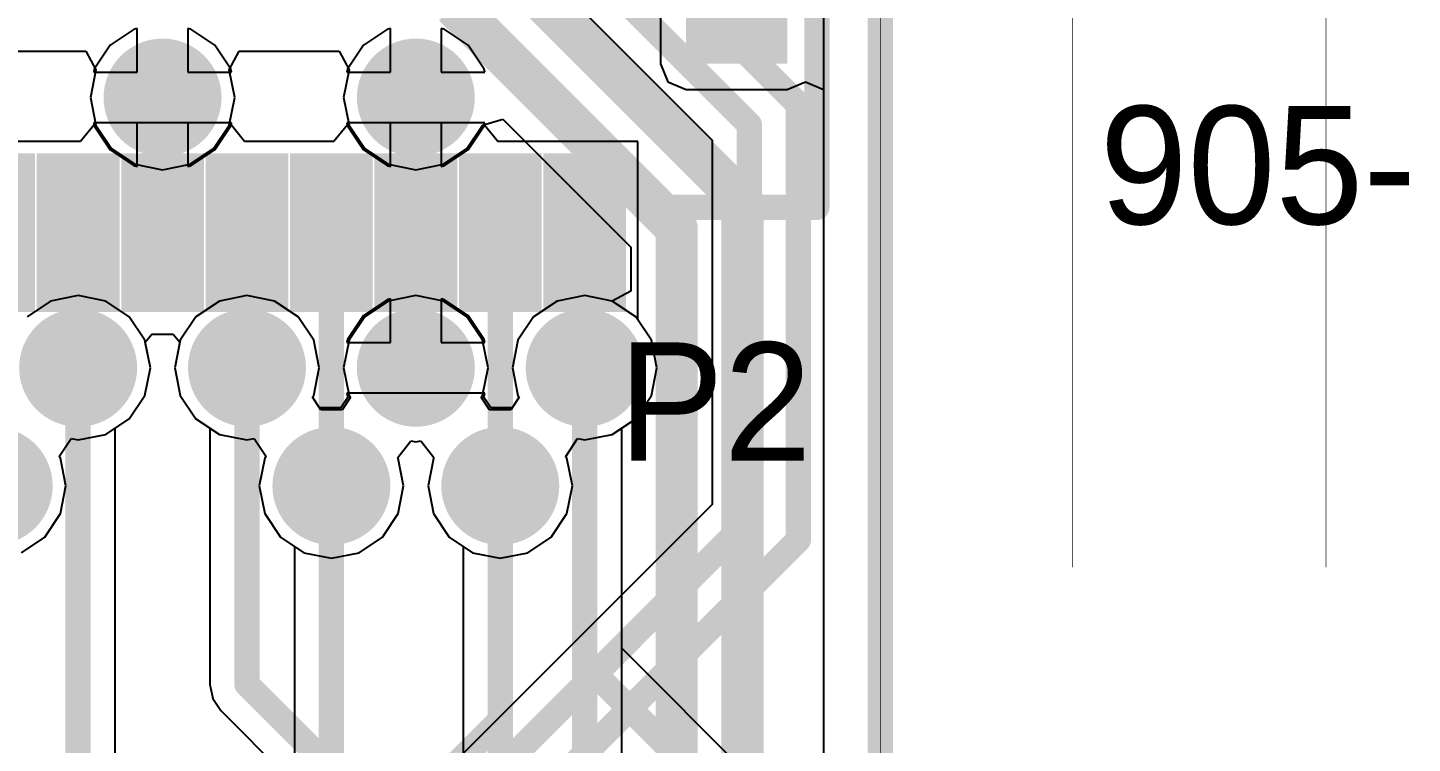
# Model space of a CAD drawing. Header units: millimetres. Extents: x 111 to 521, y 105 to 375.
# Drawn here: x 202.81 to 211.01, y 168.76 to 173 of the extents above; entities that cross this region are included whole.
import ezdxf

# ---------------------------------------------------------------- set-up
doc = ezdxf.new("R2010")
doc.units = ezdxf.units.MM
for name, color, linetype in [('BottomLayer', 5, 'Continuous'), ('BottomOverlay', 54, 'Continuous'), ('BottomSolder', 6, 'Continuous'), ('DrillDrawing', 1, 'Continuous'), ('KeepOutLayer', 6, 'Continuous'), ('MidLayer2', 76, 'Continuous'), ('MidLayer3', 90, 'Continuous'), ('MultiLayer', 9, 'Continuous'), ('TopLayer', 1, 'Continuous'), ('TopOverlay', 2, 'Continuous'), ('TopPaste', 8, 'Continuous'), ('TopSolder', 216, 'Continuous'), ('ViaHoleLayer', 16, 'Continuous')]:
    doc.layers.add(name, color=color, linetype=linetype)

msp = doc.modelspace()

# ---------------------------------------------------------------- linework, layer by layer
at = {"layer": 'BottomLayer'}
for p, q in [((207.5274, 175.5985), (207.5274, 168.5339)), ((203.4453, 172.9884), (203.3033, 172.8935)), ((203.4629, 172.9919), (203.4453, 172.9884)), ((203.4629, 172.7339), (203.4629, 172.9919)), ((203.7804, 172.9884), (203.7629, 172.9919)), ((203.7629, 172.9919), (203.7629, 172.7339)), ((203.9224, 172.8935), (203.7804, 172.9884)), ((204.9453, 172.9884), (204.8033, 172.8935)), ((204.9629, 172.9919), (204.9453, 172.9884)), ((204.9629, 172.7339), (204.9629, 172.9919)), ((205.2804, 172.9884), (205.2629, 172.9919)), ((205.2629, 172.9919), (205.2629, 172.7339)), ((205.4224, 172.8935), (205.2804, 172.9884)), ((203.3033, 172.8935), (203.2084, 172.7515)), ((204.0173, 172.7515), (203.9224, 172.8935)), ((204.8033, 172.8935), (204.7084, 172.7515)), ((205.5173, 172.7515), (205.4224, 172.8935)), ((203.2084, 172.7515), (203.2049, 172.7339)), ((203.2049, 172.7339), (203.4629, 172.7339)), ((203.7629, 172.7339), (204.0208, 172.7339)), ((204.0208, 172.7339), (204.0173, 172.7515)), ((204.7084, 172.7515), (204.7049, 172.7339)), ((204.7049, 172.7339), (204.9629, 172.7339)), ((205.2629, 172.7339), (205.5208, 172.7339)), ((205.5208, 172.7339), (205.5173, 172.7515)), ((203.4629, 172.4339), (203.2049, 172.4339)), ((203.2049, 172.4339), (203.2084, 172.4164)), ((203.2084, 172.4164), (203.3033, 172.2743)), ((203.4629, 172.1759), (203.4629, 172.4339)), ((204.0208, 172.4339), (203.7629, 172.4339)), ((203.7629, 172.4339), (203.7629, 172.1759)), ((203.9224, 172.2743), (204.0173, 172.4164)), ((204.0173, 172.4164), (204.0208, 172.4339)), ((204.9629, 172.4339), (204.7049, 172.4339)), ((204.7049, 172.4339), (204.7084, 172.4164)), ((204.7084, 172.4164), (204.8033, 172.2743)), ((204.9629, 172.1759), (204.9629, 172.4339)), ((205.5208, 172.4339), (205.2629, 172.4339)), ((205.2629, 172.4339), (205.2629, 172.1759)), ((205.4224, 172.2743), (205.5173, 172.4164)), ((205.5173, 172.4164), (205.5208, 172.4339)), ((203.3033, 172.2743), (203.4453, 172.1794)), ((203.7804, 172.1794), (203.9224, 172.2743)), ((204.8033, 172.2743), (204.9453, 172.1794)), ((205.2804, 172.1794), (205.4224, 172.2743)), ((203.4453, 172.1794), (203.4629, 172.1759)), ((203.7629, 172.1759), (203.7804, 172.1794)), ((204.9453, 172.1794), (204.9629, 172.1759)), ((205.2629, 172.1759), (205.2804, 172.1794)), ((203.1129, 171.4115), (202.9492, 171.379)), ((203.2765, 171.379), (203.1129, 171.4115)), ((204.1129, 171.4115), (203.9492, 171.379)), ((204.2765, 171.379), (204.1129, 171.4115)), ((204.9453, 171.3884), (204.8033, 171.2935)), ((204.9629, 171.3919), (204.9453, 171.3884)), ((204.9629, 171.1339), (204.9629, 171.3919)), ((205.2804, 171.3884), (205.2629, 171.3919)), ((205.2629, 171.3919), (205.2629, 171.1339)), ((205.4225, 171.2935), (205.2804, 171.3884)), ((206.1129, 171.4115), (205.9492, 171.379)), ((206.2765, 171.379), (206.1129, 171.4115)), ((202.9492, 171.379), (202.8105, 171.2863)), ((203.4153, 171.2863), (203.2765, 171.379)), ((203.9492, 171.379), (203.8105, 171.2863)), ((204.4153, 171.2863), (204.2765, 171.379)), ((205.9492, 171.379), (205.8105, 171.2863)), ((206.4153, 171.2863), (206.2765, 171.379)), ((203.508, 171.1476), (203.4153, 171.2863)), ((203.8105, 171.2863), (203.7178, 171.1476)), ((204.508, 171.1476), (204.4153, 171.2863)), ((204.8033, 171.2935), (204.7084, 171.1515)), ((205.5174, 171.1515), (205.4225, 171.2935)), ((205.8105, 171.2863), (205.7178, 171.1476)), ((206.5079, 171.1476), (206.4153, 171.2863)), ((203.5405, 170.9839), (203.508, 171.1476)), ((203.7178, 171.1476), (203.6853, 170.9839)), ((204.5405, 170.9839), (204.508, 171.1476)), ((204.7084, 171.1515), (204.7049, 171.1339)), ((205.5209, 171.1339), (205.5174, 171.1515)), ((205.7178, 171.1476), (205.6853, 170.9839)), ((206.5405, 170.9839), (206.5079, 171.1476)), ((204.7049, 171.1339), (204.9629, 171.1339)), ((205.2629, 171.1339), (205.5209, 171.1339)), ((203.508, 170.8203), (203.5405, 170.9839)), ((203.6853, 170.9839), (203.7178, 170.8203)), ((204.508, 170.8203), (204.5405, 170.9839)), ((205.6853, 170.9839), (205.7178, 170.8203)), ((206.5079, 170.8203), (206.5405, 170.9839)), ((203.4153, 170.6815), (203.508, 170.8203)), ((203.7178, 170.8203), (203.8105, 170.6815)), ((204.5003, 170.8088), (204.508, 170.8203)), ((204.7116, 170.8115), (204.6685, 170.747)), ((205.5209, 170.8339), (204.7049, 170.8339)), ((204.7049, 170.8339), (204.7084, 170.8164)), ((204.7084, 170.8164), (204.7116, 170.8115)), ((205.5141, 170.8115), (205.5174, 170.8164)), ((205.5572, 170.747), (205.5141, 170.8115)), ((205.5174, 170.8164), (205.5209, 170.8339)), ((205.7178, 170.8203), (205.7255, 170.8088)), ((206.4153, 170.6815), (206.5079, 170.8203)), ((204.5415, 170.747), (204.5003, 170.8088)), ((204.6685, 170.747), (204.5415, 170.747)), ((205.6842, 170.747), (205.5572, 170.747)), ((205.7255, 170.8088), (205.6842, 170.747)), ((203.2765, 170.5888), (203.4153, 170.6815)), ((203.8105, 170.6815), (203.9492, 170.5888)), ((206.3321, 170.626), (206.4153, 170.6815)), ((203.0003, 170.4591), (203.0708, 170.5647)), ((203.0708, 170.5647), (203.1129, 170.5563)), ((203.1129, 170.5563), (203.2765, 170.5888)), ((203.9492, 170.5888), (204.1129, 170.5563)), ((204.1129, 170.5563), (204.155, 170.5647)), ((204.155, 170.5647), (204.2255, 170.4591)), ((206.3321, 168.6238), (206.3321, 170.626)), ((203.008, 170.4476), (203.0003, 170.4591)), ((203.0405, 170.2839), (203.008, 170.4476)), ((204.2178, 170.4476), (204.1853, 170.2839)), ((204.2255, 170.4591), (204.2178, 170.4476)), ((203.008, 170.1203), (203.0405, 170.2839)), ((204.1853, 170.2839), (204.2178, 170.1203)), ((202.9153, 169.9815), (203.008, 170.1203)), ((204.2178, 170.1203), (204.3105, 169.9815)), ((202.7765, 169.8888), (202.9153, 169.9815)), ((204.3105, 169.9815), (204.3937, 169.926)), ((204.3937, 169.926), (204.3937, 168.2565))]:
    msp.add_line(p, q, dxfattribs=at)
for points, const_width in [([(203.4732, 172.5839, 1), (203.7526, 172.5839, 1)], 0.2794), ([(204.9732, 172.5839, 1), (205.2526, 172.5839, 1)], 0.2794), ([(202.9732, 170.9839, 1), (203.2526, 170.9839, 1)], 0.2794), ([(203.9732, 170.9839, 1), (204.2526, 170.9839, 1)], 0.2794), ([(204.9732, 170.9839, 1), (205.2526, 170.9839, 1)], 0.2794), ([(205.9732, 170.9839, 1), (206.2526, 170.9839, 1)], 0.2794), ([(206.0754, 170.9839, 1), (206.1504, 170.9839, 1)], 0.075), ([(202.4732, 170.2839, 1), (202.7526, 170.2839, 1)], 0.2794), ([(204.4732, 170.2839, 1), (204.7526, 170.2839, 1)], 0.2794), ([(205.4732, 170.2839, 1), (205.7526, 170.2839, 1)], 0.2794), ([(204.5754, 170.2839, 1), (204.6504, 170.2839, 1)], 0.075), ([(205.5754, 170.2839, 1), (205.6504, 170.2839, 1)], 0.075), ([(205.5754, 168.8964, 1), (205.6504, 168.8964, 1)], 0.075), ([(205.5754, 168.8964, 1), (205.6504, 168.8964, 1)], 0.075)]:
    msp.add_lwpolyline(points, format="xyb", close=True, dxfattribs=dict(at, const_width=const_width))
at = {"layer": 'BottomLayer', "const_width": 0.15}
for points in [[(206.1129, 168.6238), (206.1129, 170.9839)], [(204.6129, 167.9339), (204.6129, 170.2839)], [(205.6129, 168.8964), (205.6129, 170.2839)], [(205.2379, 168.5214), (205.6129, 168.8964)]]:
    msp.add_lwpolyline(points, dxfattribs=at)
at = {"layer": 'BottomSolder', "const_width": 0.3494}
for points in [[(203.4382, 172.5839, 1), (203.7876, 172.5839, 1)], [(204.9382, 172.5839, 1), (205.2876, 172.5839, 1)], [(202.9382, 170.9839, 1), (203.2876, 170.9839, 1)], [(203.9382, 170.9839, 1), (204.2876, 170.9839, 1)], [(204.9382, 170.9839, 1), (205.2876, 170.9839, 1)], [(205.9382, 170.9839, 1), (206.2876, 170.9839, 1)], [(202.4382, 170.2839, 1), (202.7876, 170.2839, 1)], [(204.4382, 170.2839, 1), (204.7876, 170.2839, 1)], [(205.4382, 170.2839, 1), (205.7876, 170.2839, 1)]]:
    msp.add_lwpolyline(points, format="xyb", close=True, dxfattribs=at)
at = {"layer": 'DrillDrawing', "const_width": 0.0038}
for points in [[(210.5029, 169.8039), (210.5029, 196.9055)], [(209.0029, 169.8039), (209.0029, 190.3481)], [(207.8629, 168.5339), (207.8629, 175.9339)]]:
    msp.add_lwpolyline(points, dxfattribs=at)
at = {"layer": 'DrillDrawing'}
for points, const_width in [([(203.5367, 172.5839, 1), (203.6891, 172.5839, 1)], 0.1524), ([(205.0367, 172.5839, 1), (205.1891, 172.5839, 1)], 0.1524), ([(203.0367, 170.9839, 1), (203.1891, 170.9839, 1)], 0.1524), ([(204.0367, 170.9839, 1), (204.1891, 170.9839, 1)], 0.1524), ([(205.0367, 170.9839, 1), (205.1891, 170.9839, 1)], 0.1524), ([(206.0367, 170.9839, 1), (206.1891, 170.9839, 1)], 0.1524), ([(204.5367, 170.2839, 1), (204.6891, 170.2839, 1)], 0.1524), ([(205.5367, 170.2839, 1), (205.6891, 170.2839, 1)], 0.1524), ([(209.0019, 169.8039, 1), (209.0038, 169.8039, 1)], 0.0019), ([(210.5019, 169.8039, 1), (210.5038, 169.8039, 1)], 0.0019)]:
    msp.add_lwpolyline(points, format="xyb", close=True, dxfattribs=dict(at, const_width=const_width))
at = {"layer": 'KeepOutLayer', "const_width": 0.15}
msp.add_lwpolyline([(207.8629, 168.5339), (207.8629, 175.9339)], dxfattribs=at)
at = {"layer": 'MidLayer2'}
for p, q in [((204.8471, 174.354), (206.8687, 172.3324)), ((203.4453, 172.9884), (203.3033, 172.8935)), ((203.4629, 172.9919), (203.4453, 172.9884)), ((203.4629, 172.7339), (203.4629, 172.9919)), ((203.7804, 172.9884), (203.7629, 172.9919)), ((203.7629, 172.9919), (203.7629, 172.7339)), ((203.9224, 172.8935), (203.7804, 172.9884)), ((204.9453, 172.9884), (204.8033, 172.8935)), ((204.9629, 172.9919), (204.9453, 172.9884)), ((204.9629, 172.7339), (204.9629, 172.9919)), ((205.2804, 172.9884), (205.2629, 172.9919)), ((205.2629, 172.9919), (205.2629, 172.7339)), ((205.4224, 172.8935), (205.2804, 172.9884)), ((203.3033, 172.8935), (203.2084, 172.7515)), ((204.0173, 172.7515), (203.9224, 172.8935)), ((204.8033, 172.8935), (204.7084, 172.7515)), ((205.5173, 172.7515), (205.4224, 172.8935)), ((203.2084, 172.7515), (203.2049, 172.7339)), ((203.2049, 172.7339), (203.4629, 172.7339)), ((203.7629, 172.7339), (204.0208, 172.7339)), ((204.0208, 172.7339), (204.0173, 172.7515)), ((204.7084, 172.7515), (204.7049, 172.7339)), ((204.7049, 172.7339), (204.9629, 172.7339)), ((205.2629, 172.7339), (205.5208, 172.7339)), ((205.5208, 172.7339), (205.5173, 172.7515)), ((203.4629, 172.4339), (203.2049, 172.4339)), ((203.2049, 172.4339), (203.2084, 172.4164)), ((203.2084, 172.4164), (203.3033, 172.2743)), ((203.4629, 172.1759), (203.4629, 172.4339)), ((204.0208, 172.4339), (203.7629, 172.4339)), ((203.7629, 172.4339), (203.7629, 172.1759)), ((203.9224, 172.2743), (204.0173, 172.4164)), ((204.0173, 172.4164), (204.0208, 172.4339)), ((204.9629, 172.4339), (204.7049, 172.4339)), ((204.7049, 172.4339), (204.7084, 172.4164)), ((204.7084, 172.4164), (204.8033, 172.2743)), ((204.9629, 172.1759), (204.9629, 172.4339)), ((205.5208, 172.4339), (205.2629, 172.4339)), ((205.2629, 172.4339), (205.2629, 172.1759)), ((205.4224, 172.2743), (205.5173, 172.4164)), ((205.5173, 172.4164), (205.5208, 172.4339)), ((206.8687, 172.3324), (206.8687, 170.1747)), ((203.3033, 172.2743), (203.4453, 172.1794)), ((203.7804, 172.1794), (203.9224, 172.2743)), ((204.8033, 172.2743), (204.9453, 172.1794)), ((205.2804, 172.1794), (205.4224, 172.2743)), ((203.4453, 172.1794), (203.4629, 172.1759)), ((203.7629, 172.1759), (203.7804, 172.1794)), ((204.9453, 172.1794), (204.9629, 172.1759)), ((205.2629, 172.1759), (205.2804, 172.1794)), ((203.1129, 171.4115), (202.9492, 171.379)), ((203.2765, 171.379), (203.1129, 171.4115)), ((204.1129, 171.4115), (203.9492, 171.379)), ((204.2765, 171.379), (204.1129, 171.4115)), ((204.9453, 171.3884), (204.8033, 171.2935)), ((204.9629, 171.3919), (204.9453, 171.3884)), ((204.9629, 171.1339), (204.9629, 171.3919)), ((205.2804, 171.3884), (205.2629, 171.3919)), ((205.2629, 171.3919), (205.2629, 171.1339)), ((205.4225, 171.2935), (205.2804, 171.3884)), ((206.1129, 171.4115), (205.9492, 171.379)), ((206.2765, 171.379), (206.1129, 171.4115)), ((202.9492, 171.379), (202.8105, 171.2863)), ((203.4153, 171.2863), (203.2765, 171.379)), ((203.9492, 171.379), (203.8105, 171.2863)), ((204.4153, 171.2863), (204.2765, 171.379)), ((205.9492, 171.379), (205.8105, 171.2863)), ((206.4153, 171.2863), (206.2765, 171.379)), ((203.508, 171.1476), (203.4153, 171.2863)), ((203.8105, 171.2863), (203.7178, 171.1476)), ((204.508, 171.1476), (204.4153, 171.2863)), ((204.8033, 171.2935), (204.7084, 171.1515)), ((205.5174, 171.1515), (205.4225, 171.2935)), ((205.8105, 171.2863), (205.7178, 171.1476)), ((206.5079, 171.1476), (206.4153, 171.2863)), ((203.5405, 170.9839), (203.508, 171.1476)), ((203.7178, 171.1476), (203.6853, 170.9839)), ((204.5405, 170.9839), (204.508, 171.1476)), ((204.7084, 171.1515), (204.7049, 171.1339)), ((205.5209, 171.1339), (205.5174, 171.1515)), ((205.7178, 171.1476), (205.6853, 170.9839)), ((206.5405, 170.9839), (206.5079, 171.1476)), ((204.7049, 171.1339), (204.9629, 171.1339)), ((205.2629, 171.1339), (205.5209, 171.1339)), ((203.508, 170.8203), (203.5405, 170.9839)), ((203.6853, 170.9839), (203.7178, 170.8203)), ((204.508, 170.8203), (204.5405, 170.9839)), ((205.6853, 170.9839), (205.7178, 170.8203)), ((206.5079, 170.8203), (206.5405, 170.9839)), ((203.4153, 170.6815), (203.508, 170.8203)), ((203.7178, 170.8203), (203.8105, 170.6815)), ((204.5003, 170.8088), (204.508, 170.8203)), ((204.7116, 170.8115), (204.6685, 170.747)), ((205.5209, 170.8339), (204.7049, 170.8339)), ((204.7049, 170.8339), (204.7084, 170.8164)), ((204.7084, 170.8164), (204.7116, 170.8115)), ((205.5141, 170.8115), (205.5174, 170.8164)), ((205.5572, 170.747), (205.5141, 170.8115)), ((205.5174, 170.8164), (205.5209, 170.8339)), ((205.7178, 170.8203), (205.7255, 170.8088)), ((206.4153, 170.6815), (206.5079, 170.8203)), ((204.5415, 170.747), (204.5003, 170.8088)), ((204.6685, 170.747), (204.5415, 170.747)), ((205.6842, 170.747), (205.5572, 170.747)), ((205.7255, 170.8088), (205.6842, 170.747)), ((203.2765, 170.5888), (203.4153, 170.6815)), ((203.8105, 170.6815), (203.9492, 170.5888)), ((206.2765, 170.5888), (206.4153, 170.6815)), ((203.0003, 170.4591), (203.0708, 170.5647)), ((203.0708, 170.5647), (203.1129, 170.5563)), ((203.1129, 170.5563), (203.2765, 170.5888)), ((203.9492, 170.5888), (204.1129, 170.5563)), ((204.1129, 170.5563), (204.155, 170.5647)), ((204.155, 170.5647), (204.2255, 170.4591)), ((206.0003, 170.4591), (206.0708, 170.5647)), ((206.0708, 170.5647), (206.1129, 170.5563)), ((206.1129, 170.5563), (206.2765, 170.5888)), ((205.006, 170.4517), (205.0841, 170.5518)), ((205.0841, 170.5518), (205.1129, 170.5461)), ((205.1129, 170.5461), (205.1417, 170.5518)), ((205.1417, 170.5518), (205.2198, 170.4517)), ((203.008, 170.4476), (203.0003, 170.4591)), ((203.0405, 170.2839), (203.008, 170.4476)), ((204.2178, 170.4476), (204.1853, 170.2839)), ((204.2255, 170.4591), (204.2178, 170.4476)), ((205.0079, 170.4476), (205.006, 170.4517)), ((205.008, 170.4475), (205.0079, 170.4476)), ((205.0405, 170.2839), (205.0079, 170.4475)), ((205.0079, 170.4475), (205.008, 170.4475)), ((205.2178, 170.4475), (205.1853, 170.2839)), ((205.2198, 170.4517), (205.2178, 170.4476)), ((205.2178, 170.4476), (205.2178, 170.4475)), ((205.2178, 170.4475), (205.2178, 170.4475)), ((206.0079, 170.4476), (206.0003, 170.4591)), ((206.0405, 170.2839), (206.0079, 170.4476)), ((203.008, 170.1203), (203.0405, 170.2839)), ((204.1853, 170.2839), (204.2178, 170.1203)), ((205.0079, 170.1203), (205.0405, 170.2839)), ((205.1853, 170.2839), (205.2178, 170.1203)), ((206.0079, 170.1203), (206.0405, 170.2839)), ((206.8687, 170.1747), (205.3717, 168.6777)), ((202.9153, 169.9815), (203.008, 170.1203)), ((204.2178, 170.1203), (204.3105, 169.9815)), ((204.9153, 169.9815), (205.0079, 170.1203)), ((205.2178, 170.1203), (205.3105, 169.9815)), ((205.9153, 169.9815), (206.0079, 170.1203)), ((202.7765, 169.8888), (202.9153, 169.9815)), ((204.3105, 169.9815), (204.4492, 169.8888)), ((204.7765, 169.8888), (204.9153, 169.9815)), ((205.3105, 169.9815), (205.4492, 169.8888)), ((205.7765, 169.8888), (205.9153, 169.9815)), ((204.4492, 169.8888), (204.6129, 169.8563)), ((204.6129, 169.8563), (204.7765, 169.8888)), ((205.4492, 169.8888), (205.6129, 169.8563)), ((205.6129, 169.8563), (205.7765, 169.8888))]:
    msp.add_line(p, q, dxfattribs=at)
at = {"layer": 'MidLayer2', "const_width": 0.15}
for points in [[(205.058, 174.8632), (207.3779, 172.5433)], [(204.9379, 174.5732), (207.0879, 172.4232)], [(207.3779, 169.9638), (207.3779, 172.5433)], [(207.0879, 170.0839), (207.0879, 172.4232)], [(205.5267, 168.5227), (207.0879, 170.0839)], [(205.8167, 168.4026), (207.3779, 169.9638)]]:
    msp.add_lwpolyline(points, dxfattribs=at)
at = {"layer": 'MidLayer2'}
for points, const_width in [([(203.4732, 172.5839, 1), (203.7526, 172.5839, 1)], 0.2794), ([(204.9732, 172.5839, 1), (205.2526, 172.5839, 1)], 0.2794), ([(207.3404, 172.5433, 1), (207.4154, 172.5433, 1)], 0.075), ([(207.3404, 172.5433, 1), (207.4154, 172.5433, 1)], 0.075), ([(207.0504, 172.4232, 1), (207.1254, 172.4232, 1)], 0.075), ([(207.0504, 172.4232, 1), (207.1254, 172.4232, 1)], 0.075), ([(202.9732, 170.9839, 1), (203.2526, 170.9839, 1)], 0.2794), ([(203.9732, 170.9839, 1), (204.2526, 170.9839, 1)], 0.2794), ([(204.9732, 170.9839, 1), (205.2526, 170.9839, 1)], 0.2794), ([(205.9732, 170.9839, 1), (206.2526, 170.9839, 1)], 0.2794), ([(202.4732, 170.2839, 1), (202.7526, 170.2839, 1)], 0.2794), ([(204.4732, 170.2839, 1), (204.7526, 170.2839, 1)], 0.2794), ([(205.4732, 170.2839, 1), (205.7526, 170.2839, 1)], 0.2794), ([(207.0504, 170.0839, 1), (207.1254, 170.0839, 1)], 0.075), ([(207.0504, 170.0839, 1), (207.1254, 170.0839, 1)], 0.075), ([(207.3404, 169.9638, 1), (207.4154, 169.9638, 1)], 0.075), ([(207.3404, 169.9638, 1), (207.4154, 169.9638, 1)], 0.075)]:
    msp.add_lwpolyline(points, format="xyb", close=True, dxfattribs=dict(at, const_width=const_width))
at = {"layer": 'MidLayer3'}
for p, q in [((199.067, 172.8581), (203.1587, 172.8581)), ((203.1587, 172.8581), (203.2178, 172.7475)), ((204.0079, 172.7475), (204.067, 172.8581)), ((204.067, 172.8581), (204.6587, 172.8581)), ((204.6587, 172.8581), (204.7178, 172.7475)), ((203.2178, 172.7475), (203.1852, 172.5839)), ((204.0405, 172.5839), (204.0079, 172.7475)), ((204.7178, 172.7475), (204.6852, 172.5839)), ((203.1852, 172.5839), (203.2178, 172.4203)), ((204.0079, 172.4203), (204.0405, 172.5839)), ((204.6852, 172.5839), (204.7178, 172.4203)), ((205.5079, 172.4203), (205.6279, 172.4567)), ((205.6279, 172.4567), (206.3871, 171.6975)), ((203.2178, 172.4203), (203.3105, 172.2815)), ((203.9152, 172.2815), (204.0079, 172.4203)), ((204.7178, 172.4203), (204.8105, 172.2815)), ((205.4152, 172.2815), (205.5079, 172.4203)), ((203.3105, 172.2815), (203.4492, 172.1888)), ((203.7765, 172.1888), (203.9152, 172.2815)), ((204.8105, 172.2815), (204.9492, 172.1888)), ((205.2765, 172.1888), (205.4152, 172.2815)), ((203.4492, 172.1888), (203.6129, 172.1563)), ((203.6129, 172.1563), (203.7765, 172.1888)), ((204.9492, 172.1888), (205.1129, 172.1563)), ((205.1129, 172.1563), (205.2765, 172.1888)), ((206.3871, 171.6975), (206.3871, 171.4381)), ((203.1129, 171.4115), (202.9492, 171.379)), ((203.2765, 171.379), (203.1129, 171.4115)), ((204.1129, 171.4115), (203.9492, 171.379)), ((204.2765, 171.379), (204.1129, 171.4115)), ((205.1129, 171.4115), (204.9492, 171.379)), ((205.2765, 171.379), (205.1129, 171.4115)), ((206.1129, 171.4115), (205.9492, 171.379)), ((206.2765, 171.379), (206.1129, 171.4115)), ((206.3871, 171.4381), (206.2765, 171.379)), ((202.9492, 171.379), (202.8105, 171.2863)), ((203.4153, 171.2863), (203.2765, 171.379)), ((203.9492, 171.379), (203.8105, 171.2863)), ((204.4153, 171.2863), (204.2765, 171.379)), ((204.9492, 171.379), (204.8105, 171.2863)), ((205.4153, 171.2863), (205.2765, 171.379)), ((205.9492, 171.379), (205.8105, 171.2863)), ((203.508, 171.1476), (203.4153, 171.2863)), ((203.8105, 171.2863), (203.7178, 171.1476)), ((204.508, 171.1476), (204.4153, 171.2863)), ((204.8105, 171.2863), (204.7178, 171.1476)), ((205.5079, 171.1476), (205.4153, 171.2863)), ((205.8105, 171.2863), (205.7178, 171.1476)), ((203.5405, 170.9839), (203.508, 171.1476)), ((203.7178, 171.1476), (203.6853, 170.9839)), ((204.5405, 170.9839), (204.508, 171.1476)), ((204.7178, 171.1476), (204.6853, 170.9839)), ((205.5405, 170.9839), (205.5079, 171.1476)), ((205.7178, 171.1476), (205.6853, 170.9839)), ((203.508, 170.8203), (203.5405, 170.9839)), ((203.6853, 170.9839), (203.7178, 170.8203)), ((204.508, 170.8203), (204.5405, 170.9839)), ((204.6853, 170.9839), (204.7178, 170.8203)), ((205.5079, 170.8203), (205.5405, 170.9839)), ((205.6853, 170.9839), (205.7178, 170.8203)), ((203.4153, 170.6815), (203.508, 170.8203)), ((203.7178, 170.8203), (203.8105, 170.6815)), ((204.5003, 170.8088), (204.508, 170.8203)), ((204.7178, 170.8203), (204.7255, 170.8088)), ((205.5003, 170.8088), (205.5079, 170.8203)), ((205.7178, 170.8203), (205.7255, 170.8088)), ((204.5494, 170.7352), (204.5003, 170.8088)), ((204.6764, 170.7352), (204.5494, 170.7352)), ((204.7255, 170.8088), (204.6764, 170.7352)), ((205.5494, 170.7352), (205.5003, 170.8088)), ((205.6764, 170.7352), (205.5494, 170.7352)), ((205.7255, 170.8088), (205.6764, 170.7352)), ((203.2765, 170.5888), (203.4153, 170.6815)), ((203.8105, 170.6815), (203.8937, 170.626)), ((203.0003, 170.4591), (203.0708, 170.5647)), ((203.0708, 170.5647), (203.1129, 170.5563)), ((203.1129, 170.5563), (203.2765, 170.5888)), ((203.8937, 170.626), (203.8937, 169.1089)), ((203.008, 170.4476), (203.0003, 170.4591)), ((203.0405, 170.2839), (203.008, 170.4476)), ((203.008, 170.1203), (203.0405, 170.2839)), ((202.9153, 169.9815), (203.008, 170.1203)), ((202.7765, 169.8888), (202.9153, 169.9815)), ((203.8937, 169.1089), (203.9104, 169.025)), ((203.9104, 169.025), (203.9579, 168.9539)), ((203.9579, 168.9539), (204.4956, 168.4162))]:
    msp.add_line(p, q, dxfattribs=at)
for points, const_width in [([(205.4999, 173.5183), (207.0473, 171.9709)], 0.25), ([(205.3384, 173.1283), (206.6573, 171.8094)], 0.25), ([(207.0473, 167.9955), (207.0473, 171.9709)], 0.25), ([(206.6573, 168.5106), (206.6573, 171.8094)], 0.25), ([(204.1129, 169.1089), (204.1129, 170.9839)], 0.15), ([(204.1129, 169.1089), (206.0879, 167.1339)], 0.15)]:
    msp.add_lwpolyline(points, dxfattribs=dict(at, const_width=const_width))
for points, const_width in [([(203.4732, 172.5839, 1), (203.7526, 172.5839, 1)], 0.2794), ([(204.9732, 172.5839, 1), (205.2526, 172.5839, 1)], 0.2794), ([(206.9848, 171.9709, 1), (207.1098, 171.9709, 1)], 0.125), ([(206.9848, 171.9709, 1), (207.1098, 171.9709, 1)], 0.125), ([(206.5948, 171.8094, 1), (206.7198, 171.8094, 1)], 0.125), ([(206.5948, 171.8094, 1), (206.7198, 171.8094, 1)], 0.125), ([(202.9732, 170.9839, 1), (203.2526, 170.9839, 1)], 0.2794), ([(203.9732, 170.9839, 1), (204.2526, 170.9839, 1)], 0.2794), ([(204.9732, 170.9839, 1), (205.2526, 170.9839, 1)], 0.2794), ([(205.9732, 170.9839, 1), (206.2526, 170.9839, 1)], 0.2794), ([(204.0754, 170.9839, 1), (204.1504, 170.9839, 1)], 0.075), ([(202.4732, 170.2839, 1), (202.7526, 170.2839, 1)], 0.2794), ([(204.4732, 170.2839, 1), (204.7526, 170.2839, 1)], 0.2794), ([(205.4732, 170.2839, 1), (205.7526, 170.2839, 1)], 0.2794), ([(204.0754, 169.1089, 1), (204.1504, 169.1089, 1)], 0.075), ([(204.0754, 169.1089, 1), (204.1504, 169.1089, 1)], 0.075)]:
    msp.add_lwpolyline(points, format="xyb", close=True, dxfattribs=dict(at, const_width=const_width))
at = {"layer": 'MultiLayer', "const_width": 0.2794}
for points in [[(203.4732, 172.5839, 1), (203.7526, 172.5839, 1)], [(204.9732, 172.5839, 1), (205.2526, 172.5839, 1)], [(202.9732, 170.9839, 1), (203.2526, 170.9839, 1)], [(203.9732, 170.9839, 1), (204.2526, 170.9839, 1)], [(204.9732, 170.9839, 1), (205.2526, 170.9839, 1)], [(205.9732, 170.9839, 1), (206.2526, 170.9839, 1)], [(202.4732, 170.2839, 1), (202.7526, 170.2839, 1)], [(204.4732, 170.2839, 1), (204.7526, 170.2839, 1)], [(205.4732, 170.2839, 1), (205.7526, 170.2839, 1)]]:
    msp.add_lwpolyline(points, format="xyb", close=True, dxfattribs=at)
at = {"layer": 'TopLayer'}
for p, q in [((206.5613, 175.3839), (206.5613, 172.7839)), ((203.4453, 172.9884), (203.3033, 172.8935)), ((203.4629, 172.9919), (203.4453, 172.9884)), ((203.4629, 172.7339), (203.4629, 172.9919)), ((203.7804, 172.9884), (203.7629, 172.9919)), ((203.7629, 172.9919), (203.7629, 172.7339)), ((203.9224, 172.8935), (203.7804, 172.9884)), ((204.9453, 172.9884), (204.8033, 172.8935)), ((204.9629, 172.9919), (204.9453, 172.9884)), ((204.9629, 172.7339), (204.9629, 172.9919)), ((205.2804, 172.9884), (205.2629, 172.9919)), ((205.2629, 172.9919), (205.2629, 172.7339)), ((205.4224, 172.8935), (205.2804, 172.9884)), ((203.3033, 172.8935), (203.2084, 172.7515)), ((204.0173, 172.7515), (203.9224, 172.8935)), ((204.8033, 172.8935), (204.7084, 172.7515)), ((205.5173, 172.7515), (205.4224, 172.8935)), ((206.5613, 172.7839), (206.6057, 172.6767)), ((203.2084, 172.7515), (203.2049, 172.7339)), ((203.2049, 172.7339), (203.4629, 172.7339)), ((203.7629, 172.7339), (204.0208, 172.7339)), ((204.0208, 172.7339), (204.0173, 172.7515)), ((204.7084, 172.7515), (204.7049, 172.7339)), ((204.7049, 172.7339), (204.9629, 172.7339)), ((205.2629, 172.7339), (205.5208, 172.7339)), ((205.5208, 172.7339), (205.5173, 172.7515)), ((206.6057, 172.6767), (206.7129, 172.6323)), ((206.7129, 172.6323), (207.3129, 172.6323)), ((207.3129, 172.6323), (207.42, 172.6767)), ((207.42, 172.6767), (207.5274, 172.6322)), ((207.5274, 172.6322), (207.5274, 168.5339)), ((203.2072, 172.4221), (203.1267, 172.3239)), ((204.0208, 172.4339), (203.2049, 172.4339)), ((203.2049, 172.4339), (203.2072, 172.4221)), ((204.0185, 172.4221), (204.0208, 172.4339)), ((204.0991, 172.3239), (204.0185, 172.4221)), ((204.7072, 172.4221), (204.6267, 172.3239)), ((205.5208, 172.4339), (204.7049, 172.4339)), ((204.7049, 172.4339), (204.7072, 172.4221)), ((205.5185, 172.4221), (205.5208, 172.4339)), ((205.5991, 172.3239), (205.5185, 172.4221)), ((203.1267, 172.3239), (199.0991, 172.3239)), ((204.6267, 172.3239), (204.0991, 172.3239)), ((206.4279, 172.3239), (205.5991, 172.3239)), ((206.4279, 171.2674), (206.4279, 172.3239)), ((206.5079, 171.1476), (206.4279, 171.2674)), ((203.5103, 171.1357), (203.5494, 171.1834)), ((203.5494, 171.1834), (203.6764, 171.1834)), ((203.6764, 171.1834), (203.7155, 171.1357)), ((206.5405, 170.9839), (206.5079, 171.1476)), ((203.5405, 170.9839), (203.5103, 171.1357)), ((203.7155, 171.1357), (203.6853, 170.9839)), ((203.508, 170.8203), (203.5405, 170.9839)), ((203.6853, 170.9839), (203.7178, 170.8203)), ((206.5079, 170.8203), (206.5405, 170.9839)), ((203.4153, 170.6815), (203.508, 170.8203)), ((203.7178, 170.8203), (203.8105, 170.6815)), ((206.4153, 170.6815), (206.5079, 170.8203)), ((203.3321, 170.626), (203.4153, 170.6815)), ((203.8105, 170.6815), (203.9492, 170.5888)), ((206.3321, 170.626), (206.4153, 170.6815)), ((203.3321, 166.4747), (203.3321, 170.626)), ((203.9492, 170.5888), (204.1129, 170.5563)), ((204.1129, 170.5563), (204.155, 170.5647)), ((204.155, 170.5647), (204.2255, 170.4591)), ((206.3321, 169.3227), (206.3321, 170.626)), ((205.006, 170.4517), (205.0841, 170.5518)), ((205.0841, 170.5518), (205.1129, 170.5461)), ((205.1129, 170.5461), (205.1417, 170.5518)), ((205.1417, 170.5518), (205.2198, 170.4517)), ((204.2178, 170.4476), (204.1853, 170.2839)), ((204.2255, 170.4591), (204.2178, 170.4476)), ((205.0079, 170.4476), (205.006, 170.4517)), ((205.008, 170.4475), (205.0079, 170.4476)), ((205.0405, 170.2839), (205.0079, 170.4475)), ((205.0079, 170.4475), (205.008, 170.4475)), ((205.2178, 170.4475), (205.1853, 170.2839)), ((205.2198, 170.4517), (205.2178, 170.4476)), ((205.2178, 170.4476), (205.2178, 170.4475)), ((205.2178, 170.4475), (205.2178, 170.4475)), ((204.1853, 170.2839), (204.2178, 170.1203)), ((205.0079, 170.1203), (205.0405, 170.2839)), ((205.1853, 170.2839), (205.2178, 170.1203)), ((204.2178, 170.1203), (204.3105, 169.9815)), ((204.9153, 169.9815), (205.0079, 170.1203)), ((205.2178, 170.1203), (205.3105, 169.9815)), ((204.3105, 169.9815), (204.4492, 169.8888)), ((204.7765, 169.8888), (204.9153, 169.9815)), ((205.3105, 169.9815), (205.3937, 169.926)), ((205.3937, 169.926), (205.3937, 168.1463)), ((204.4492, 169.8888), (204.6129, 169.8563)), ((204.6129, 169.8563), (204.7765, 169.8888)), ((209.1517, 166.5031), (206.3321, 169.3227))]:
    msp.add_line(p, q, dxfattribs=at)
for points, const_width in [([(203.4732, 172.5839, 1), (203.7526, 172.5839, 1)], 0.2794), ([(204.9732, 172.5839, 1), (205.2526, 172.5839, 1)], 0.2794), ([(203.5629, 172.5839, 1), (203.6629, 172.5839, 1)], 0.1), ([(205.0629, 172.5839, 1), (205.1629, 172.5839, 1)], 0.1), ([(203.5629, 171.7839, 1), (203.6629, 171.7839, 1)], 0.1), ([(205.0629, 171.7839, 1), (205.1629, 171.7839, 1)], 0.1), ([(205.0629, 171.7839, 1), (205.1629, 171.7839, 1)], 0.1), ([(203.0754, 171.7839, 1), (203.1504, 171.7839, 1)], 0.075), ([(204.0754, 171.7839, 1), (204.1504, 171.7839, 1)], 0.075), ([(204.5754, 171.7839, 1), (204.6504, 171.7839, 1)], 0.075), ([(205.5754, 171.7839, 1), (205.6504, 171.7839, 1)], 0.075), ([(206.0754, 171.7839, 1), (206.1504, 171.7839, 1)], 0.075), ([(202.9732, 170.9839, 1), (203.2526, 170.9839, 1)], 0.2794), ([(203.9732, 170.9839, 1), (204.2526, 170.9839, 1)], 0.2794), ([(204.9732, 170.9839, 1), (205.2526, 170.9839, 1)], 0.2794), ([(205.9732, 170.9839, 1), (206.2526, 170.9839, 1)], 0.2794), ([(203.0754, 170.9839, 1), (203.1504, 170.9839, 1)], 0.075), ([(203.0754, 170.9839, 1), (203.1504, 170.9839, 1)], 0.075), ([(204.0754, 170.9839, 1), (204.1504, 170.9839, 1)], 0.075), ([(205.0629, 170.9839, 1), (205.1629, 170.9839, 1)], 0.1), ([(206.0754, 170.9839, 1), (206.1504, 170.9839, 1)], 0.075), ([(206.0754, 170.9839, 1), (206.1504, 170.9839, 1)], 0.075), ([(202.4732, 170.2839, 1), (202.7526, 170.2839, 1)], 0.2794), ([(204.4732, 170.2839, 1), (204.7526, 170.2839, 1)], 0.2794), ([(205.4732, 170.2839, 1), (205.7526, 170.2839, 1)], 0.2794), ([(204.5754, 170.2839, 1), (204.6504, 170.2839, 1)], 0.075), ([(205.5754, 170.2839, 1), (205.6504, 170.2839, 1)], 0.075), ([(205.5754, 170.2839, 1), (205.6504, 170.2839, 1)], 0.075), ([(206.0754, 169.2319, 1), (206.1504, 169.2319, 1)], 0.075), ([(206.0754, 169.2319, 1), (206.1504, 169.2319, 1)], 0.075)]:
    msp.add_lwpolyline(points, format="xyb", close=True, dxfattribs=dict(at, const_width=const_width))
for points, const_width in [([(203.6129, 171.7839), (203.6129, 172.5839)], 0.2), ([(205.1129, 171.7839), (205.1129, 172.5839)], 0.2), ([(205.1129, 170.9839), (205.1129, 171.7839)], 0.2), ([(203.1129, 170.9839), (203.1129, 171.7839)], 0.15), ([(204.1129, 170.9839), (204.1129, 171.7839)], 0.15), ([(204.6129, 170.2839), (204.6129, 171.7839)], 0.15), ([(205.6129, 170.2839), (205.6129, 171.7839)], 0.15), ([(206.1129, 170.9839), (206.1129, 171.7839)], 0.15), ([(203.1129, 166.3839), (203.1129, 170.9839)], 0.15), ([(206.1129, 169.2319), (206.1129, 170.9839)], 0.15), ([(205.6129, 168.1463), (205.6129, 170.2839)], 0.15), ([(206.1129, 169.2319), (209.0609, 166.2839)], 0.15)]:
    msp.add_lwpolyline(points, dxfattribs=dict(at, const_width=const_width))
for points in [[(207.3129, 175.3839), (206.7129, 175.3839), (207.3129, 172.7839), (206.7129, 172.7839)], [(203.2879, 172.1839), (202.9379, 172.1839), (203.2879, 171.3839), (202.9379, 171.3839)], [(203.7879, 172.1839), (203.4379, 172.1839), (203.7879, 171.3839), (203.4379, 171.3839)], [(204.2879, 172.1839), (203.9379, 172.1839), (204.2879, 171.3839), (203.9379, 171.3839)], [(204.7879, 172.1839), (204.4379, 172.1839), (204.7879, 171.3839), (204.4379, 171.3839)], [(205.2879, 172.1839), (204.9379, 172.1839), (205.2879, 171.3839), (204.9379, 171.3839)], [(205.7879, 172.1839), (205.4379, 172.1839), (205.7879, 171.3839), (205.4379, 171.3839)], [(206.2879, 172.1839), (205.9379, 172.1839), (206.2879, 171.3839), (205.9379, 171.3839)]]:
    msp.add_solid(points, dxfattribs=at)
at = {"layer": 'TopOverlay', "const_width": 0.15}
for points in [[(207.4879, 171.9339), (207.4879, 175.5589)], [(206.5379, 171.9339), (207.4879, 171.9339)]]:
    msp.add_lwpolyline(points, dxfattribs=at)
at = {"layer": 'TopOverlay', "const_width": 0.075}
for points in [[(206.5004, 171.9339, 1), (206.5754, 171.9339, 1)], [(207.4504, 171.9339, 1), (207.5254, 171.9339, 1)], [(207.4504, 171.9339, 1), (207.5254, 171.9339, 1)]]:
    msp.add_lwpolyline(points, format="xyb", close=True, dxfattribs=at)
at = {"layer": 'TopPaste'}
for points in [[(203.2379, 172.1339), (202.9879, 172.1339), (203.2379, 171.4339), (202.9879, 171.4339)], [(203.7379, 172.1339), (203.4879, 172.1339), (203.7379, 171.4339), (203.4879, 171.4339)], [(204.2379, 172.1339), (203.9879, 172.1339), (204.2379, 171.4339), (203.9879, 171.4339)], [(204.7379, 172.1339), (204.4879, 172.1339), (204.7379, 171.4339), (204.4879, 171.4339)], [(205.2379, 172.1339), (204.9879, 172.1339), (205.2379, 171.4339), (204.9879, 171.4339)], [(205.7379, 172.1339), (205.4879, 172.1339), (205.7379, 171.4339), (205.4879, 171.4339)], [(206.2379, 172.1339), (205.9879, 172.1339), (206.2379, 171.4339), (205.9879, 171.4339)]]:
    msp.add_solid(points, dxfattribs=at)
at = {"layer": 'TopSolder', "const_width": 0.3494}
for points in [[(203.4382, 172.5839, 1), (203.7876, 172.5839, 1)], [(204.9382, 172.5839, 1), (205.2876, 172.5839, 1)], [(202.9382, 170.9839, 1), (203.2876, 170.9839, 1)], [(203.9382, 170.9839, 1), (204.2876, 170.9839, 1)], [(204.9382, 170.9839, 1), (205.2876, 170.9839, 1)], [(205.9382, 170.9839, 1), (206.2876, 170.9839, 1)], [(202.4382, 170.2839, 1), (202.7876, 170.2839, 1)], [(204.4382, 170.2839, 1), (204.7876, 170.2839, 1)], [(205.4382, 170.2839, 1), (205.7876, 170.2839, 1)]]:
    msp.add_lwpolyline(points, format="xyb", close=True, dxfattribs=at)
at = {"layer": 'TopSolder'}
for points in [[(202.8579, 172.2539), (202.3679, 172.2539), (202.8579, 171.3139), (202.3679, 171.3139)], [(203.3579, 172.2539), (202.8679, 172.2539), (203.3579, 171.3139), (202.8679, 171.3139)], [(203.8579, 172.2539), (203.3679, 172.2539), (203.8579, 171.3139), (203.3679, 171.3139)], [(204.3579, 172.2539), (203.8679, 172.2539), (204.3579, 171.3139), (203.8679, 171.3139)], [(204.8579, 172.2539), (204.3679, 172.2539), (204.8579, 171.3139), (204.3679, 171.3139)], [(205.3579, 172.2539), (204.8679, 172.2539), (205.3579, 171.3139), (204.8679, 171.3139)], [(205.8579, 172.2539), (205.3679, 172.2539), (205.8579, 171.3139), (205.3679, 171.3139)], [(206.3579, 172.2539), (205.8679, 172.2539), (206.3579, 171.3139), (205.8679, 171.3139)]]:
    msp.add_solid(points, dxfattribs=at)
at = {"layer": 'ViaHoleLayer', "const_width": 0.1524}
for points in [[(203.5367, 172.5839, 1), (203.6891, 172.5839, 1)], [(205.0367, 172.5839, 1), (205.1891, 172.5839, 1)], [(203.0367, 170.9839, 1), (203.1891, 170.9839, 1)], [(204.0367, 170.9839, 1), (204.1891, 170.9839, 1)], [(205.0367, 170.9839, 1), (205.1891, 170.9839, 1)], [(206.0367, 170.9839, 1), (206.1891, 170.9839, 1)], [(204.5367, 170.2839, 1), (204.6891, 170.2839, 1)], [(205.5367, 170.2839, 1), (205.6891, 170.2839, 1)]]:
    msp.add_lwpolyline(points, format="xyb", close=True, dxfattribs=at)

# ---------------------------------------------------------------- texts
at = {"layer": 'BottomOverlay'}
msp.add_text('905-00005-EVT2', height=0.700001, rotation=360, dxfattribs=at).set_placement((209.1629, 171.8339))
at = {"layer": 'TopOverlay'}
msp.add_text('P2', height=0.7, rotation=360, dxfattribs=at).set_placement((206.3126, 170.4339))

doc.saveas('drawing.dxf')
